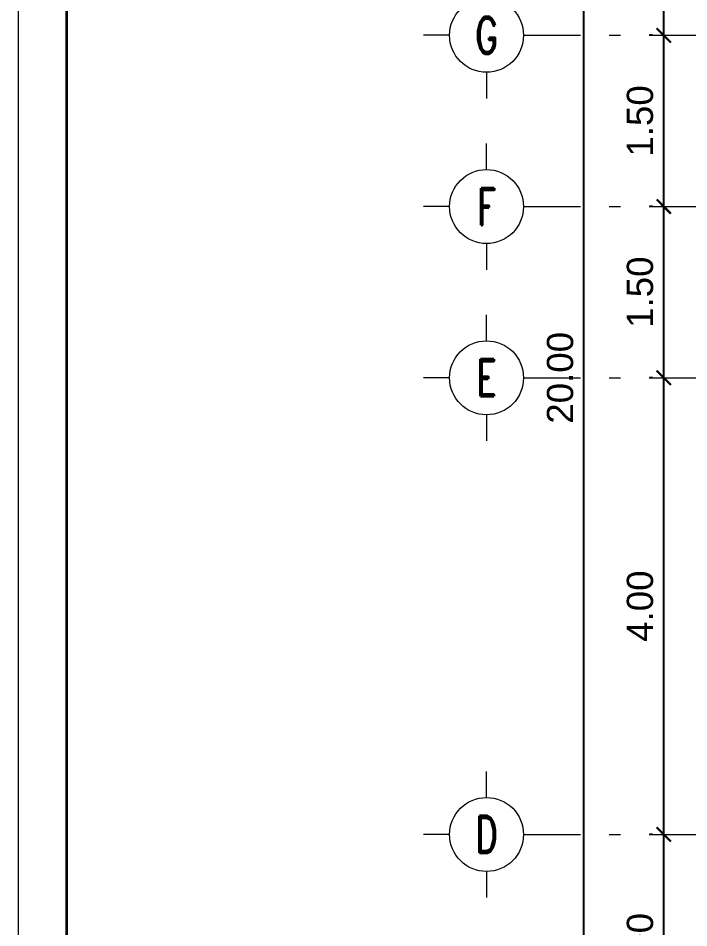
# Model space of a CAD drawing. Header units: millimetres. Extents: x -667 to -468, y -723 to -475.
# Drawn here: x -666.81 to -660.93, y -520.51 to -512.54 of the extents above; entities that cross this region are included whole.
import ezdxf
from ezdxf.enums import TextEntityAlignment as Align

# ---------------------------------------------------------------- set-up
doc = ezdxf.new("R2010")
doc.units = ezdxf.units.MM
doc.linetypes.add('CENTER', pattern=[2, 1.25, -0.25, 0.25, -0.25])
doc.linetypes.add('DASHDOT', pattern=[1, 0.5, -0.25, 0, -0.25])
doc.layers.get('0').update_dxf_attribs({"lineweight": 9})
doc.layers.get('Defpoints').update_dxf_attribs({"lineweight": 0})
for name, color, linetype, lineweight in [('GRID', 250, 'CENTER', 0), ('NOT-AS1', 2, 'Continuous', 5), ('NOT-AS2', 5, 'Continuous', 5), ('NOTASI', 250, 'Continuous', 5)]:
    doc.layers.add(name, color=color, linetype=linetype, lineweight=lineweight)
doc.layers.add('KOP', color=1, linetype='Continuous')
doc.styles.get("Standard").update_dxf_attribs({"font": 'arial.ttf'})
doc.styles.add('SUBTITLE-200', font='ROMAND.shx', dxfattribs={"width": 0.7, "height": 600})
doc.dimstyles.new('Copy of 1-100', dxfattribs={"dimtxt": 0.23, "dimasz": 0.125, "dimexe": 0.125, "dimexo": 0.1, "dimgap": 0.09, "dimtad": 1, "dimtoh": 1, "dimzin": 0, "dimdsep": 46, "dimtxsty": 'Standard', "dimblk": 'ARCHTICK', "dimcen": 0.09, "dimdle": 0.125, "dimclrt": 2, "dimadec": 0, "dimazin": 0, "dimtfac": 1, "dimtofl": 0, "dimtmove": 0, "dimatfit": 3, "dimldrblk": 'ARCHTICK', "dimfxl": 1, "dimtolj": 1, "dimtzin": 0, "dimarcsym": 0})

# ---------------------------------------------------------------- blocks, each defined once
blk = doc.blocks.new('EW2433')
at = {"layer": 'Defpoints'}
blk.add_line((482.7963, -195.7493), (482.7963, -209.9267), dxfattribs=at)
at = {"layer": 'KOP', "color": 11, "ltscale": 0.1}
for p, q in [((483.0215, -209.5956), (483.0215, -195.9497)), ((483.0239, -195.9522), (483.0239, -209.5931))]:
    blk.add_line(p, q, dxfattribs=at)
blk = doc.blocks.new('GRID')
at = {"layer": 'NOT-AS1', "color": 11}
for points in [[(0, 800), (0, 1365)], [(-800, 0), (-1365, 0)], [(800, 0), (1365, 0)], [(0, -800), (0, -1365)]]:
    blk.add_lwpolyline(points, dxfattribs=at)
blk.add_circle((0, 0), 800, dxfattribs=at)
at = {"layer": 'NOT-AS2', "width": 0.75, "flags": 12}
blk.add_attdef('AS', text='', height=700, dxfattribs=at).set_placement((0, 0), align=Align.MIDDLE_CENTER)
blk = doc.blocks.new('_ArchTick')
at = {"color": 0, "linetype": 'ByBlock', "const_width": 0.15}
blk.add_lwpolyline([(-0.5, -0.5), (0.5, 0.5)], dxfattribs=at)
blk = doc.blocks.new('*D654')
at = {"layer": 'Defpoints', "color": 0}
for p in [(-661.1483, -519.6881), (-661.1483, -519.6881), (-661.1483, -521.6881)]:
    blk.add_point(p, dxfattribs=at)
at = {"layer": 'NOTASI', "color": 0, "lineweight": -2}
for p, q in [((-661.1483, -521.8131), (-661.1483, -519.5631)), ((-661.2483, -519.6881), (-661.2733, -519.6881)), ((-661.2483, -521.6881), (-661.2733, -521.6881))]:
    blk.add_line(p, q, dxfattribs=at)
at = {"layer": 'NOTASI', "color": 0, "lineweight": -2, "xscale": 0.125, "yscale": 0.125, "zscale": 0.125}
for p, rotation in [((-661.1483, -519.6881), 90), ((-661.1483, -521.6881), 270)]:
    blk.add_blockref('_ArchTick', p, dxfattribs=dict(at, rotation=rotation))
at = {"layer": 'NOTASI', "color": 2, "insert": (-661.3557, -520.6881), "char_height": 0.23, "attachment_point": 5, "rotation": 90}
blk.add_mtext('\\A1;2.00', dxfattribs=at)
blk = doc.blocks.new('*D655')
at = {"layer": 'Defpoints', "color": 0}
for p in [(-661.1483, -515.6881), (-661.1483, -515.6881), (-661.1483, -519.6881)]:
    blk.add_point(p, dxfattribs=at)
at = {"layer": 'NOTASI', "color": 0, "lineweight": -2}
for p, q in [((-661.1483, -519.8131), (-661.1483, -515.5631)), ((-661.2483, -515.6881), (-661.2733, -515.6881)), ((-661.2483, -519.6881), (-661.2733, -519.6881))]:
    blk.add_line(p, q, dxfattribs=at)
at = {"layer": 'NOTASI', "color": 0, "lineweight": -2, "xscale": 0.125, "yscale": 0.125, "zscale": 0.125}
for p, rotation in [((-661.1483, -515.6881), 90), ((-661.1483, -519.6881), 270)]:
    blk.add_blockref('_ArchTick', p, dxfattribs=dict(at, rotation=rotation))
at = {"layer": 'NOTASI', "color": 2, "insert": (-661.3557, -517.6881), "char_height": 0.23, "attachment_point": 5, "rotation": 90}
blk.add_mtext('\\A1;4.00', dxfattribs=at)
blk = doc.blocks.new('*D656')
at = {"layer": 'Defpoints', "color": 0}
for p in [(-661.1483, -514.1881), (-661.1483, -514.1881), (-661.1483, -515.6881)]:
    blk.add_point(p, dxfattribs=at)
at = {"layer": 'NOTASI', "color": 0, "lineweight": -2}
for p, q in [((-661.1483, -515.8131), (-661.1483, -514.0631)), ((-661.2483, -514.1881), (-661.2733, -514.1881)), ((-661.2483, -515.6881), (-661.2733, -515.6881))]:
    blk.add_line(p, q, dxfattribs=at)
at = {"layer": 'NOTASI', "color": 0, "lineweight": -2, "xscale": 0.125, "yscale": 0.125, "zscale": 0.125}
for p, rotation in [((-661.1483, -514.1881), 90), ((-661.1483, -515.6881), 270)]:
    blk.add_blockref('_ArchTick', p, dxfattribs=dict(at, rotation=rotation))
at = {"layer": 'NOTASI', "color": 2, "insert": (-661.3557, -514.9381), "char_height": 0.23, "attachment_point": 5, "rotation": 90}
blk.add_mtext('\\A1;1.50', dxfattribs=at)
blk = doc.blocks.new('*D657')
at = {"layer": 'Defpoints', "color": 0}
for p in [(-661.1483, -512.6881), (-661.1483, -512.6881), (-661.1483, -514.1881)]:
    blk.add_point(p, dxfattribs=at)
at = {"layer": 'NOTASI', "color": 0, "lineweight": -2}
for p, q in [((-661.1483, -514.3131), (-661.1483, -512.5631)), ((-661.2483, -512.6881), (-661.2733, -512.6881)), ((-661.2483, -514.1881), (-661.2733, -514.1881))]:
    blk.add_line(p, q, dxfattribs=at)
at = {"layer": 'NOTASI', "color": 0, "lineweight": -2, "xscale": 0.125, "yscale": 0.125, "zscale": 0.125}
for p, rotation in [((-661.1483, -512.6881), 90), ((-661.1483, -514.1881), 270)]:
    blk.add_blockref('_ArchTick', p, dxfattribs=dict(at, rotation=rotation))
at = {"layer": 'NOTASI', "color": 2, "insert": (-661.3557, -513.4381), "char_height": 0.23, "attachment_point": 5, "rotation": 90}
blk.add_mtext('\\A1;1.50', dxfattribs=at)
blk = doc.blocks.new('*D658')
at = {"layer": 'Defpoints', "color": 0}
for p in [(-661.1483, -509.6881), (-661.1483, -509.6881), (-661.1483, -512.6881)]:
    blk.add_point(p, dxfattribs=at)
at = {"layer": 'NOTASI', "color": 0, "lineweight": -2}
for p, q in [((-661.1483, -512.8131), (-661.1483, -509.5631)), ((-661.2483, -509.6881), (-661.2733, -509.6881)), ((-661.2483, -512.6881), (-661.2733, -512.6881))]:
    blk.add_line(p, q, dxfattribs=at)
at = {"layer": 'NOTASI', "color": 0, "lineweight": -2, "xscale": 0.125, "yscale": 0.125, "zscale": 0.125}
for p, rotation in [((-661.1483, -509.6881), 90), ((-661.1483, -512.6881), 270)]:
    blk.add_blockref('_ArchTick', p, dxfattribs=dict(at, rotation=rotation))
at = {"layer": 'NOTASI', "color": 2, "insert": (-661.3558, -511.1881), "char_height": 0.23, "attachment_point": 5, "rotation": 90}
blk.add_mtext('\\A1;3.00', dxfattribs=at)
blk = doc.blocks.new('*D661')
at = {"layer": 'Defpoints', "color": 0}
for p in [(-661.8483, -505.6881), (-661.8483, -505.6881), (-661.6483, -525.6881)]:
    blk.add_point(p, dxfattribs=at)
at = {"layer": 'NOTASI', "color": 0, "lineweight": -2}
for p, q in [((-661.8483, -525.8131), (-661.8483, -505.5631)), ((-661.9483, -505.6881), (-661.9733, -505.6881)), ((-661.7483, -525.6881), (-661.9733, -525.6881))]:
    blk.add_line(p, q, dxfattribs=at)
at = {"layer": 'NOTASI', "color": 0, "lineweight": -2, "xscale": 0.125, "yscale": 0.125, "zscale": 0.125}
for p, rotation in [((-661.8483, -505.6881), 90), ((-661.8483, -525.6881), 270)]:
    blk.add_blockref('_ArchTick', p, dxfattribs=dict(at, rotation=rotation))
at = {"layer": 'NOTASI', "color": 2, "insert": (-662.0557, -515.6881), "char_height": 0.23, "attachment_point": 5, "rotation": 90}
blk.add_mtext('\\A1;20.00', dxfattribs=at)

msp = doc.modelspace()

# ---------------------------------------------------------------- linework, layer by layer
at = {"layer": 'GRID', "linetype": 'DASHDOT', "lineweight": 0}
for p, q in [((-662.3772, -512.6881), (-637.6281, -512.6881)), ((-662.3772, -514.1881), (-653.1483, -514.1881)), ((-662.3772, -515.6881), (-637.6281, -515.6881)), ((-662.3772, -519.6881), (-637.6281, -519.6881))]:
    msp.add_line(p, q, dxfattribs=at)

# ---------------------------------------------------------------- block references
at = {"xscale": 1.875, "yscale": 1.875, "zscale": 1.875}
msp.add_blockref('EW2433', (-1572.0485, -134.822), dxfattribs=at)
at = {"layer": 'NOT-AS2'}
ref = msp.add_blockref('GRID', (-662.7012, -512.6881), dxfattribs=dict(at, xscale=0.0004050000000825093, yscale=0.0004050000000825093, zscale=0.0004050000000825093))
ref.add_attrib('AS', 'G', dxfattribs={"height": 0.324, "style": 'SUBTITLE-200', "width": 0.7, "flags": 12}).set_placement((-662.7011, -512.688), align=Align.MIDDLE_CENTER)
ref = msp.add_blockref('GRID', (-662.7012, -514.1881), dxfattribs=dict(at, xscale=0.0004050000000825093, yscale=0.0004050000000825093, zscale=0.0004050000000825093))
ref.add_attrib('AS', 'F', dxfattribs={"height": 0.324, "style": 'SUBTITLE-200', "width": 0.7, "flags": 12}).set_placement((-662.7011, -514.188), align=Align.MIDDLE_CENTER)
ref = msp.add_blockref('GRID', (-662.7012, -515.6881), dxfattribs=dict(at, xscale=0.0004050000000825093, yscale=0.0004050000000825093, zscale=0.0004050000000825093))
ref.add_attrib('AS', 'E', dxfattribs={"height": 0.324, "style": 'SUBTITLE-200', "width": 0.7, "flags": 12}).set_placement((-662.7011, -515.688), align=Align.MIDDLE_CENTER)
ref = msp.add_blockref('GRID', (-662.7012, -519.6881), dxfattribs=dict(at, xscale=0.0004050000000825093, yscale=0.0004050000000825093, zscale=0.0004050000000825093))
ref.add_attrib('AS', 'D', dxfattribs={"height": 0.324, "style": 'SUBTITLE-200', "width": 0.7, "flags": 12}).set_placement((-662.7011, -519.688), align=Align.MIDDLE_CENTER)

# ---------------------------------------------------------------- dimensions: what is measured, and where the dimension line sits
at = {"layer": 'NOTASI'}
for base, p1, p2, picture, middle in [((-661.8483, -505.6881), (-661.6483, -525.6881), (-661.8483, -505.6881), '*D661', (-662.0557, -515.6881)), ((-661.1483, -509.6881), (-661.1483, -512.6881), (-661.1483, -509.6881), '*D658', (-661.3558, -511.1881)), ((-661.1483, -512.6881), (-661.1483, -514.1881), (-661.1483, -512.6881), '*D657', (-661.3557, -513.4381)), ((-661.1483, -514.1881), (-661.1483, -515.6881), (-661.1483, -514.1881), '*D656', (-661.3557, -514.9381)), ((-661.1483, -515.6881), (-661.1483, -519.6881), (-661.1483, -515.6881), '*D655', (-661.3557, -517.6881)), ((-661.1483, -519.6881), (-661.1483, -521.6881), (-661.1483, -519.6881), '*D654', (-661.3557, -520.6881))]:
    dim = msp.add_linear_dim(base=base, p1=p1, p2=p2, angle=90, dimstyle='Copy of 1-100', dxfattribs=at)
    dim.commit()
    dim.dimension.update_dxf_attribs({"geometry": picture, "text_midpoint": middle})

doc.saveas('drawing.dxf')
